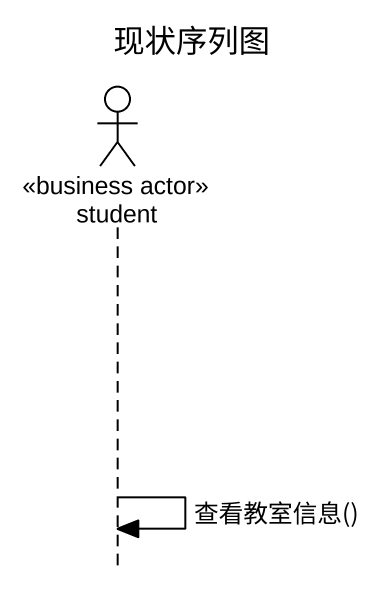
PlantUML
@startuml
title 现状序列图
hide footbox
actor student <<business actor>>

student -> student : 查看教室信息()
@enduml
